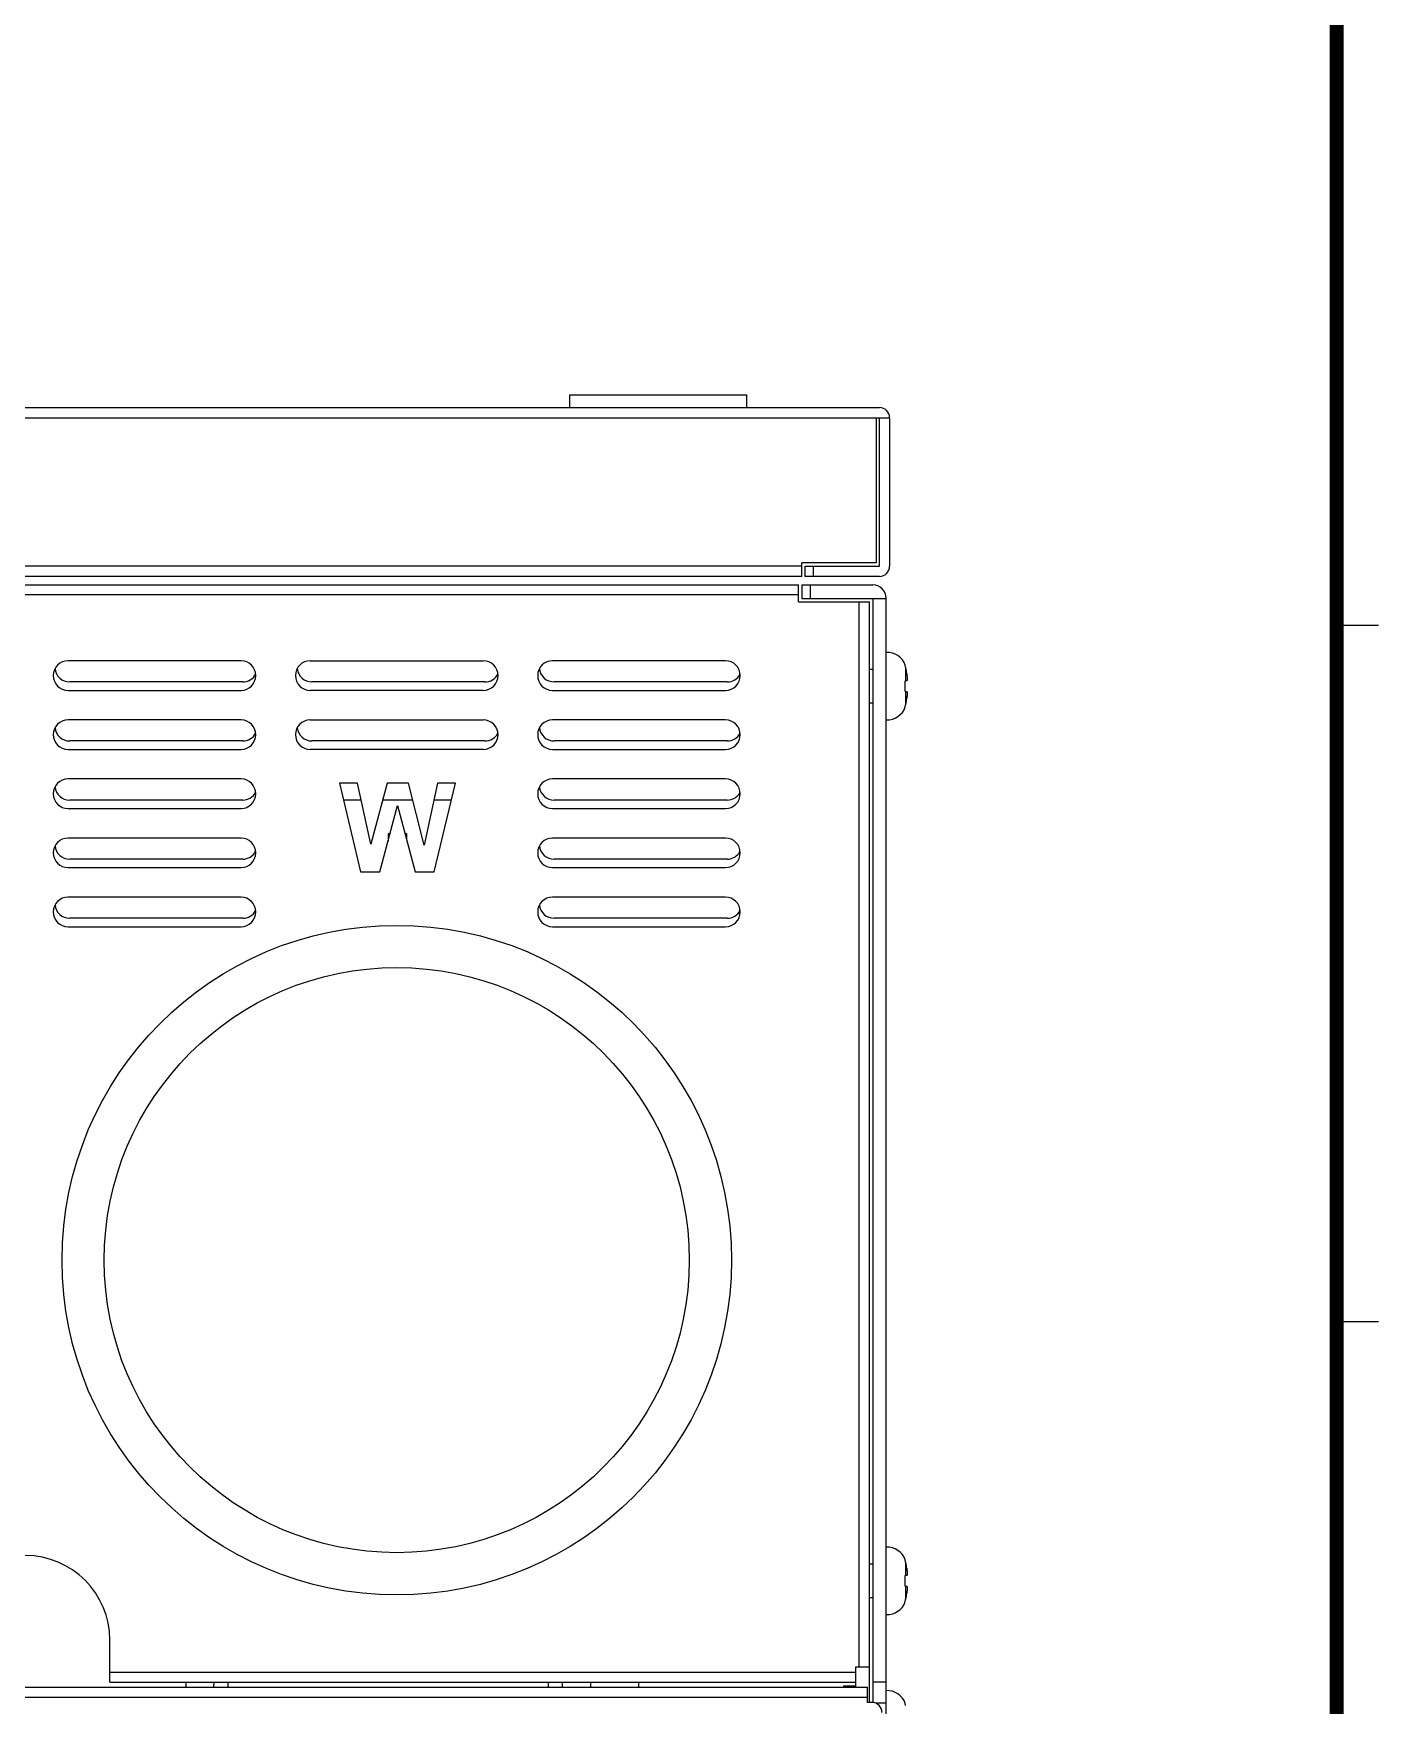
# Model space of a CAD drawing. Header units: millimetres. Extents: x 7299 to 8631, y -553 to 367.
# Drawn here: x 8472.1 to 8631.5, y -295.3 to -97.2 of the extents above; entities that cross this region are included whole.
import ezdxf

# ---------------------------------------------------------------- set-up
doc = ezdxf.new("R2010")
doc.units = ezdxf.units.MM
doc.layers.get('0').update_dxf_attribs({"linetype": 'CONTINUOUS'})

msp = doc.modelspace()

# ---------------------------------------------------------------- linework, layer by layer
at = {"color": 7, "linetype": 'Continuous'}
for p, q in [((8535.62, -141.49), (8535.62, -139.99)), ((8535.62, -139.99), (8556.62, -139.99)), ((8556.62, -141.49), (8556.62, -139.99)), ((8286.72, -141.49), (8572.32, -141.49)), ((8285.52, -142.69), (8573.52, -142.69)), ((8571.92, -142.69), (8571.92, -159.89)), ((8572.32, -160.29), (8572.32, -142.69)), ((8573.52, -142.69), (8573.52, -160.29)), ((8563.12, -160.29), (8295.92, -160.29)), ((8571.92, -159.89), (8563.12, -159.89)), ((8563.12, -161.49), (8563.12, -159.89)), ((8563.52, -160.29), (8572.32, -160.29)), ((8563.52, -161.49), (8563.52, -160.29)), ((8564.52, -161.49), (8564.52, -160.29)), ((8563.12, -161.49), (8295.92, -161.49)), ((8572.32, -161.49), (8563.52, -161.49)), ((8295.52, -162.49), (8562.72, -162.49)), ((8562.72, -163.69), (8295.52, -163.69)), ((8562.72, -164.49), (8562.72, -162.49)), ((8563.12, -162.49), (8571.52, -162.49)), ((8563.12, -162.49), (8563.12, -164.09)), ((8563.12, -164.09), (8573.12, -164.09)), ((8564.12, -162.49), (8564.12, -164.09)), ((8571.52, -164.09), (8571.52, -294.89)), ((8573.12, -420.89), (8573.12, -164.09)), ((8562.72, -164.49), (8571.12, -164.49)), ((8569.92, -290.69), (8569.92, -164.49)), ((8571.12, -294.89), (8571.12, -164.49)), ((8496.67, -171.49), (8476.17, -171.49)), ((8504.87, -171.49), (8525.37, -171.49)), ((8554.07, -171.49), (8533.57, -171.49)), ((8575.38, -172.09), (8575.38, -172.01)), ((8575.43, -173.84), (8575.43, -172.26)), ((8496.87, -173.99), (8476.37, -173.99)), ((8525.57, -173.99), (8505.07, -173.99)), ((8554.27, -173.99), (8533.77, -173.99)), ((8571.12, -172.48), (8571.52, -172.48)), ((8575.38, -173.85), (8575.59, -173.81)), ((8575.38, -175.12), (8575.38, -173.85)), ((8476.17, -174.99), (8496.67, -174.99)), ((8525.37, -174.99), (8504.87, -174.99)), ((8533.57, -174.99), (8554.07, -174.99)), ((8575.59, -175.16), (8575.38, -175.12)), ((8575.43, -176.71), (8575.43, -175.13)), ((8571.12, -176.48), (8571.52, -176.48)), ((8575.38, -176.96), (8575.38, -176.87)), ((8496.67, -178.49), (8476.17, -178.49)), ((8504.87, -178.49), (8525.37, -178.49)), ((8554.07, -178.49), (8533.57, -178.49)), ((8476.17, -181.99), (8496.67, -181.99)), ((8496.87, -180.99), (8476.37, -180.99)), ((8525.37, -181.99), (8504.87, -181.99)), ((8525.57, -180.99), (8505.07, -180.99)), ((8533.57, -181.99), (8554.07, -181.99)), ((8554.27, -180.99), (8533.77, -180.99)), ((8496.67, -185.49), (8476.17, -185.49)), ((8510.49, -185.99), (8508.32, -185.99)), ((8508.32, -185.99), (8510.83, -196.49)), ((8512.07, -193.2), (8510.49, -185.99)), ((8513.99, -185.99), (8512.07, -193.2)), ((8516.52, -185.99), (8513.99, -185.99)), ((8518.36, -193.32), (8516.52, -185.99)), ((8519.97, -185.99), (8518.36, -193.32)), ((8519.55, -196.49), (8522.1, -185.99)), ((8522.1, -185.99), (8519.97, -185.99)), ((8554.07, -185.49), (8533.57, -185.49)), ((8496.87, -187.99), (8476.37, -187.99)), ((8510.93, -187.99), (8508.8, -187.99)), ((8517.02, -187.99), (8513.46, -187.99)), ((8521.62, -187.99), (8519.53, -187.99)), ((8554.27, -187.99), (8533.77, -187.99)), ((8476.17, -188.99), (8496.67, -188.99)), ((8513.13, -196.49), (8515.21, -188.64)), ((8515.21, -188.64), (8517.3, -196.49)), ((8533.57, -188.99), (8554.07, -188.99)), ((8514.09, -191.99), (8514.09, -192.88)), ((8514.32, -191.99), (8514.09, -191.99)), ((8516.31, -191.99), (8516.1, -191.99)), ((8516.31, -192.74), (8516.31, -191.99)), ((8496.67, -192.49), (8476.17, -192.49)), ((8554.07, -192.49), (8533.57, -192.49)), ((8476.17, -195.99), (8496.67, -195.99)), ((8496.87, -194.99), (8476.37, -194.99)), ((8533.57, -195.99), (8554.07, -195.99)), ((8554.27, -194.99), (8533.77, -194.99)), ((8510.83, -196.49), (8513.13, -196.49)), ((8517.3, -196.49), (8519.55, -196.49)), ((8496.67, -199.49), (8476.17, -199.49)), ((8554.07, -199.49), (8533.57, -199.49)), ((8496.87, -201.99), (8476.37, -201.99)), ((8554.27, -201.99), (8533.77, -201.99)), ((8476.17, -202.99), (8496.67, -202.99)), ((8533.57, -202.99), (8554.07, -202.99)), ((8571.12, -278.48), (8571.52, -278.48)), ((8575.38, -278.09), (8575.38, -278.01)), ((8575.43, -279.84), (8575.43, -278.26)), ((8575.38, -279.85), (8575.59, -279.81)), ((8575.38, -281.12), (8575.38, -279.85)), ((8575.59, -281.16), (8575.38, -281.12)), ((8575.43, -282.71), (8575.43, -281.13)), ((8571.12, -282.48), (8571.52, -282.48)), ((8575.38, -282.96), (8575.38, -282.87)), ((8481.12, -292.49), (8481.12, -287.49)), ((8569.52, -290.69), (8571.12, -290.69)), ((8569.52, -293.09), (8569.52, -290.69)), ((8287.32, -293.09), (8570.92, -293.09)), ((8481.12, -291.29), (8569.52, -291.29)), ((8481.12, -292.49), (8569.52, -292.49)), ((8490.12, -292.49), (8490.12, -293.09)), ((8493.46, -293.09), (8493.47, -292.49)), ((8495.12, -292.49), (8495.12, -293.09)), ((8533.12, -293.09), (8533.12, -292.49)), ((8534.78, -293.09), (8534.77, -292.49)), ((8538.12, -293.09), (8538.12, -292.49)), ((8543.77, -292.49), (8543.76, -293.09)), ((8568.07, -292.92), (8569.52, -292.92)), ((8568.07, -292.92), (8568.07, -293.09)), ((8570.92, -294.89), (8570.92, -293.09)), ((8573.12, -292.49), (8571.52, -292.49)), ((8570.92, -294.29), (8287.32, -294.29)), ((8571.42, -294.89), (8570.92, -294.89)), ((8573.12, -294.99), (8571.9, -294.99)), ((8575.38, -295.1), (8575.38, -295.01))]:
    msp.add_line(p, q, dxfattribs=at)
for p, q in [((8631.46, -167.31), (8626.51, -167.31)), ((8631.46, -249.81), (8626.51, -249.81))]:
    msp.add_line(p, q)
at = {"const_width": 1.65}
msp.add_lwpolyline([(8626.51, 360.69), (7306.51, 360.69), (7306.51, -546.81), (8626.51, -546.81)], close=True, dxfattribs=at)
at = {"color": 7, "linetype": 'Continuous'}
for radius in [39.66, 34.66]:
    msp.add_circle((8515.12, -242.49), radius, dxfattribs=at)
for centre, radius, start, end in [((8572.32, -142.69), 1.2, 0, 90), ((8572.32, -160.29), 1.2, 270, 0), ((8571.52, -164.09), 1.6, 0, 90), ((8476.17, -173.24), 1.75, 90, 270), ((8496.67, -173.24), 1.75, 270, 90), ((8504.87, -173.24), 1.75, 90, 270), ((8525.37, -173.24), 1.75, 270, 90), ((8533.57, -173.24), 1.75, 90, 270), ((8554.07, -173.24), 1.75, 270, 90), ((8573.25, -172.74), 2.25, 18.7411, 93.1731), ((8573.06, -172.84), 2.43, 13.8468, 17.8903), ((8566.42, -174.48), 9.27, 13.5486, 13.85), ((8566.41, -174.48), 9.28, 9.1364, 13.5472), ((8476.37, -172.24), 1.75, 185.5401, 270), ((8496.87, -172.24), 1.75, 270, 331.4997), ((8505.07, -172.24), 1.75, 185.8241, 270), ((8525.57, -172.24), 1.75, 270, 331.1959), ((8533.77, -172.24), 1.75, 185.5401, 270), ((8554.27, -172.24), 1.75, 270, 331.4997), ((8566.41, -174.48), 9.29, 8.7537, 9.1361), ((8570.75, -173.81), 4.9, 8.2178, 8.7541), ((8566.41, -174.48), 9.28, 346.4528, 350.8636), ((8566.41, -174.48), 9.29, 350.8639, 351.2463), ((8570.75, -175.15), 4.9, 351.2459, 351.7822), ((8573.25, -176.23), 2.25, 266.8269, 341.2589), ((8573.06, -176.12), 2.43, 342.1097, 346.1532), ((8566.42, -174.49), 9.27, 346.15, 346.4514), ((8476.17, -180.24), 1.75, 90, 270), ((8476.37, -179.24), 1.75, 185.5401, 270), ((8496.67, -180.24), 1.75, 270, 90), ((8496.87, -179.24), 1.75, 270, 331.4997), ((8504.87, -180.24), 1.75, 90, 270), ((8505.07, -179.24), 1.75, 185.8241, 270), ((8525.37, -180.24), 1.75, 270, 90), ((8525.57, -179.24), 1.75, 270, 331.1959), ((8533.57, -180.24), 1.75, 90, 270), ((8533.77, -179.24), 1.75, 185.5401, 270), ((8554.07, -180.24), 1.75, 270, 90), ((8554.27, -179.24), 1.75, 270, 331.4997), ((8476.17, -187.24), 1.75, 90, 270), ((8496.67, -187.24), 1.75, 270, 90), ((8533.57, -187.24), 1.75, 90, 270), ((8554.07, -187.24), 1.75, 270, 90), ((8476.37, -186.24), 1.75, 185.5401, 270), ((8496.87, -186.24), 1.75, 270, 331.4997), ((8533.77, -186.24), 1.75, 185.5401, 270), ((8554.27, -186.24), 1.75, 270, 331.4997), ((8476.17, -194.24), 1.75, 90, 270), ((8476.37, -193.24), 1.75, 185.5401, 270), ((8496.67, -194.24), 1.75, 270, 90), ((8496.87, -193.24), 1.75, 270, 331.4997), ((8533.57, -194.24), 1.75, 90, 270), ((8533.77, -193.24), 1.75, 185.5401, 270), ((8554.07, -194.24), 1.75, 270, 90), ((8554.27, -193.24), 1.75, 270, 331.4997), ((8476.17, -201.24), 1.75, 90, 270), ((8496.67, -201.24), 1.75, 270, 90), ((8533.57, -201.24), 1.75, 90, 270), ((8554.07, -201.24), 1.75, 270, 90), ((8476.37, -200.24), 1.75, 185.5401, 270), ((8496.87, -200.24), 1.75, 270, 331.4997), ((8533.77, -200.24), 1.75, 185.5401, 270), ((8554.27, -200.24), 1.75, 270, 331.4997), ((8573.25, -278.74), 2.25, 18.7411, 93.1731), ((8471.12, -287.49), 10, 0, 180), ((8573.06, -278.84), 2.43, 13.8468, 17.8903), ((8566.42, -280.48), 9.27, 13.5486, 13.85), ((8566.41, -280.48), 9.28, 9.1364, 13.5472), ((8566.41, -280.48), 9.29, 8.7537, 9.1361), ((8570.75, -279.81), 4.9, 8.2178, 8.7541), ((8573.25, -282.23), 2.25, 266.8269, 341.2589), ((8573.06, -282.12), 2.43, 342.1097, 346.1532), ((8566.42, -280.49), 9.27, 346.15, 346.4514), ((8566.41, -280.48), 9.28, 346.4528, 350.8636), ((8566.41, -280.48), 9.29, 350.8639, 351.2463), ((8570.75, -281.15), 4.9, 351.2459, 351.7822), ((8571.42, -296.09), 1.2, 0, 90), ((8573.25, -295.74), 2.25, 18.7411, 93.1731), ((8573.06, -295.84), 2.43, 13.8468, 17.8903)]:
    msp.add_arc(centre, radius, start, end, dxfattribs=at)
for points, knots in [([(8575.59, -173.81), (8575.6, -173.81), (8575.61, -173.8), (8575.62, -173.78), (8575.63, -173.74), (8575.63, -173.68), (8575.64, -173.6), (8575.63, -173.49), (8575.62, -173.33), (8575.61, -173.2), (8575.59, -173.11)], [0, 0, 0, 0, 0.035239, 0.062063, 0.096325, 0.187768, 0.308598, 0.455433, 0.623473, 1, 1, 1, 1]), ([(8575.59, -175.85), (8575.61, -175.76), (8575.62, -175.64), (8575.63, -175.47), (8575.64, -175.37), (8575.63, -175.28), (8575.63, -175.23), (8575.62, -175.19), (8575.61, -175.17), (8575.6, -175.16), (8575.59, -175.16)], [0, 0, 0, 0, 0.376536, 0.544578, 0.691409, 0.812235, 0.903676, 0.937938, 0.964762, 1, 1, 1, 1]), ([(8575.59, -279.81), (8575.6, -279.81), (8575.61, -279.8), (8575.62, -279.78), (8575.63, -279.74), (8575.63, -279.68), (8575.64, -279.6), (8575.63, -279.49), (8575.62, -279.33), (8575.61, -279.2), (8575.59, -279.11)], [0, 0, 0, 0, 0.035239, 0.062063, 0.096325, 0.187768, 0.308598, 0.455433, 0.623473, 1, 1, 1, 1]), ([(8575.59, -281.85), (8575.61, -281.76), (8575.62, -281.64), (8575.63, -281.47), (8575.64, -281.37), (8575.63, -281.28), (8575.63, -281.23), (8575.62, -281.19), (8575.61, -281.17), (8575.6, -281.16), (8575.59, -281.16)], [0, 0, 0, 0, 0.376536, 0.544578, 0.691409, 0.812235, 0.903676, 0.937938, 0.964762, 1, 1, 1, 1])]:
    msp.add_open_spline(points, degree=3, knots=knots, dxfattribs=at)

doc.saveas('drawing.dxf')
